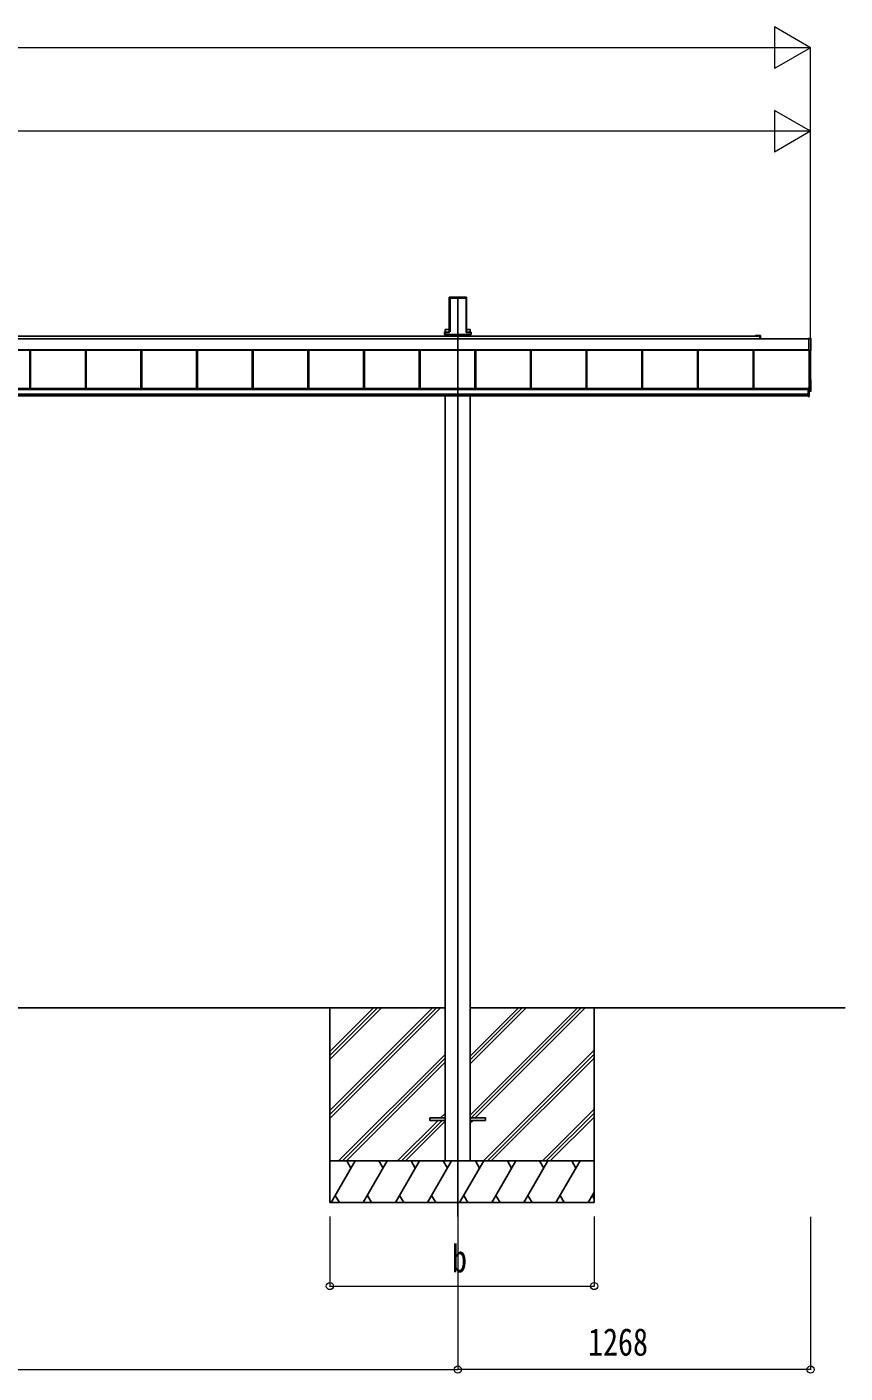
# Model space of a CAD drawing. Units: millimetres, scale not verified. Extents: x -12615 to 12615, y -8910 to 8910.
# Drawn here: x 3712 to 6652, y -5851 to -1011 of the extents above; entities that cross this region are included whole.
import ezdxf
from ezdxf.enums import TextEntityAlignment as Align

# ---------------------------------------------------------------- set-up
doc = ezdxf.new("R2010")
doc.units = ezdxf.units.MM
doc.header["$LTSCALE"] = 50
doc.layers.add('0-4_YKK_12', color=2, linetype='Continuous')
doc.layers.add('0-6_YKK_A1', color=4, linetype='Continuous')
doc.layers.add('0-7_YKK_D', color=6, linetype='Continuous', lineweight=18)
doc.styles.add('ＭＳ ゴシック', font='')
doc.styles.get('ＭＳ ゴシック').set_extended_font_data('MS Gothic')

msp = doc.modelspace()

# ---------------------------------------------------------------- linework, layer by layer
at = {"layer": '0-4_YKK_12'}
msp.add_line((5260.06, -5288), (5260.06, -1983.69), dxfattribs=at)
at = {"layer": '0-6_YKK_A1'}
for p, q in [((5229.17, -1983.19), (5228.82, -1988.69)), ((5229.61, -1983.65), (5229.17, -1983.19)), ((5229.67, -1982.72), (5231.71, -1982.72)), ((5229.67, -1982.72), (5230.11, -1983.19)), ((5230.19, -1984.21), (5230.19, -2099.34)), ((5232.02, -1983.05), (5231.71, -1982.72)), ((5232.02, -1983.05), (5288.1, -1983.05)), ((5288.1, -1983.05), (5288.41, -1982.72)), ((5288.41, -1982.72), (5290.45, -1982.72)), ((5289.93, -2099.34), (5289.93, -1984.21)), ((5290.01, -1983.19), (5290.45, -1982.72)), ((5290.95, -1983.19), (5290.51, -1983.65)), ((5290.95, -1983.19), (5291.3, -1988.69)), ((5228.81, -1989.04), (5228.81, -2105.71)), ((5229.69, -2099.66), (5229.69, -1984.54)), ((5232.56, -1986.19), (5287.56, -1986.19)), ((5232.56, -2107.55), (5232.56, -1986.19)), ((5290.43, -1984.54), (5290.43, -2099.66)), ((5291.31, -1989.04), (5291.31, -2105.71)), ((900.06, -2122.64), (6332.31, -2122.64)), ((5212.19, -2116.46), (5212.19, -2116.96)), ((5212.19, -2116.96), (5212.65, -2116.96)), ((5212.65, -2116.46), (5212.65, -2109.58)), ((5214.65, -2116.46), (5212.65, -2116.46)), ((5214.65, -2116.96), (5212.65, -2116.96)), ((5212.66, -2116.46), (5212.66, -2116.96)), ((5212.69, -2108.61), (5227.7, -2108.61)), ((5214.65, -2109.67), (5214.65, -2116.46)), ((5228.23, -2109.67), (5214.65, -2109.67)), ((5214.65, -2116.46), (5305.47, -2116.46)), ((5214.65, -2116.46), (5214.65, -2116.96)), ((5214.65, -2116.96), (5305.47, -2116.96)), ((5214.86, -2099.28), (5228.81, -2099.28)), ((5214.86, -2108.61), (5214.86, -2099.28)), ((5214.86, -2122.64), (5214.86, -2116.96)), ((5215.06, -2116.96), (5215.06, -2122.64)), ((5216.06, -2116.62), (5304.06, -2116.62)), ((5228.8, -2106.07), (5228.7, -2107.68)), ((5229.22, -2108.23), (5229.6, -2102.14)), ((5230.1, -2102.17), (5229.72, -2108.26)), ((5290.4, -2108.26), (5290.02, -2102.17)), ((5290.52, -2102.14), (5290.9, -2108.23)), ((5305.26, -2099.28), (5291.31, -2099.28)), ((5291.32, -2106.07), (5291.42, -2107.68)), ((5291.89, -2109.17), (5305.47, -2109.17)), ((5305.47, -2109.67), (5291.89, -2109.67)), ((5292.42, -2108.61), (5307.43, -2108.61)), ((5305.06, -2116.96), (5305.06, -2122.64)), ((5305.26, -2108.61), (5305.26, -2099.28)), ((5305.26, -2122.64), (5305.26, -2116.96)), ((5305.47, -2109.17), (5305.47, -2109.67)), ((5305.47, -2116.46), (5305.47, -2109.67)), ((5307.46, -2116.46), (5305.47, -2116.46)), ((5305.47, -2116.46), (5305.47, -2116.96)), ((5307.46, -2116.96), (5305.47, -2116.96)), ((5307.46, -2109.58), (5307.46, -2116.46)), ((5307.93, -2116.96), (5307.46, -2116.96)), ((5307.47, -2116.46), (5307.47, -2116.96)), ((5307.93, -2116.46), (5307.93, -2116.96)), ((6337.6, -2120.14), (6332.31, -2120.14)), ((6332.31, -2122.64), (6345.76, -2122.64)), ((6346.06, -2120.14), (6338.52, -2120.14)), ((6346.06, -2122.94), (6346.06, -2132.61)), ((6348.56, -2132.61), (6348.56, -2122.64)), ((729.06, -2172.55), (6521.56, -2172.55)), ((729.06, -2172.79), (6521.56, -2172.79)), ((748.06, -2132.61), (6521.56, -2132.61)), ((3721.56, -2310.7), (3721.56, -2172.79)), ((3721.56, -2310.7), (3721.56, -2172.79)), ((3724.16, -2310.7), (3724.16, -2172.79)), ((3724.16, -2310.7), (3724.16, -2172.79)), ((3724.56, -2310.7), (3724.56, -2172.79)), ((3921.56, -2310.7), (3921.56, -2172.79)), ((3924.16, -2310.7), (3924.16, -2172.79)), ((3924.56, -2310.7), (3924.56, -2172.79)), ((4121.56, -2310.7), (4121.56, -2172.79)), ((4124.16, -2310.7), (4124.16, -2172.79)), ((4124.56, -2310.7), (4124.56, -2172.79)), ((4321.56, -2310.7), (4321.56, -2172.79)), ((4324.16, -2310.7), (4324.16, -2172.79)), ((4324.56, -2310.7), (4324.56, -2172.79)), ((4521.56, -2310.7), (4521.56, -2172.79)), ((4524.16, -2310.7), (4524.16, -2172.79)), ((4524.56, -2310.7), (4524.56, -2172.79)), ((4721.56, -2310.7), (4721.56, -2172.79)), ((4724.16, -2310.7), (4724.16, -2172.79)), ((4724.56, -2310.7), (4724.56, -2172.79)), ((4921.56, -2310.7), (4921.56, -2172.79)), ((4924.16, -2310.7), (4924.16, -2172.79)), ((4924.56, -2310.7), (4924.56, -2172.79)), ((5121.56, -2310.7), (5121.56, -2172.79)), ((5124.16, -2310.7), (5124.16, -2172.79)), ((5124.56, -2310.7), (5124.56, -2172.79)), ((5321.56, -2310.7), (5321.56, -2172.79)), ((5324.16, -2310.7), (5324.16, -2172.79)), ((5324.56, -2310.7), (5324.56, -2172.79)), ((5521.56, -2310.7), (5521.56, -2172.79)), ((5524.16, -2310.7), (5524.16, -2172.79)), ((5524.56, -2310.7), (5524.56, -2172.79)), ((5721.56, -2310.7), (5721.56, -2172.79)), ((5724.16, -2310.7), (5724.16, -2172.79)), ((5724.56, -2310.7), (5724.56, -2172.79)), ((5921.56, -2310.7), (5921.56, -2172.79)), ((5924.16, -2310.7), (5924.16, -2172.79)), ((5924.56, -2310.7), (5924.56, -2172.79)), ((6121.56, -2310.7), (6121.56, -2172.79)), ((6124.16, -2310.7), (6124.16, -2172.79)), ((6124.56, -2310.7), (6124.56, -2172.79)), ((6321.56, -2310.7), (6321.56, -2172.79)), ((6324.16, -2310.7), (6324.16, -2172.79)), ((6324.56, -2310.7), (6324.56, -2172.79)), ((6521.56, -2173.82), (6521.56, -2174.32)), ((6521.56, -2174.32), (6529.09, -2173.86)), ((6523.06, -2337.97), (6523.06, -2174.23)), ((6528.06, -2319.94), (6528.06, -2173.92)), ((6529.56, -2173.05), (6529.56, -2132.03)), ((726.56, -2310.7), (6519.56, -2310.7)), ((726.56, -2312.71), (6519.56, -2312.71)), ((726.56, -2314.51), (6519.56, -2314.51)), ((726.56, -2314.51), (6519.56, -2314.51)), ((6523.06, -2310.44), (6519.56, -2310.44)), ((6528.06, -2319.94), (6523.06, -2319.94)), ((6523.06, -2321.49), (6529.09, -2321.13)), ((6529.09, -2278.8), (6528.06, -2278.73)), ((6529.56, -2320.32), (6529.56, -2279.29)), ((726.56, -2331.48), (6519.56, -2331.48)), ((726.56, -2337.97), (6519.56, -2337.97)), ((5214.86, -5088), (5214.86, -2337.97)), ((5305.26, -5088), (5305.26, -2337.97)), ((6523.06, -2332.88), (6519.56, -2332.88)), ((6523.06, -2339.5), (6519.56, -2339.5)), ((2031.26, -4538), (5214.86, -4538)), ((4800.4, -4538), (4800.4, -5238)), ((4800.4, -4907.18), (5169.72, -4538)), ((4800.4, -4921.32), (5183.86, -4538)), ((4800.4, -4935.46), (5198, -4538)), ((4800.4, -4723.33), (4985.87, -4538)), ((4800.4, -4709.19), (4971.73, -4538)), ((4800.4, -4695.05), (4957.59, -4538)), ((5305.26, -4538), (6652.25, -4538)), ((5305.26, -4922.96), (5690.08, -4538)), ((5305.26, -4739.12), (5506.23, -4538)), ((5305.26, -4724.98), (5492.09, -4538)), ((5305.26, -4710.84), (5477.94, -4538)), ((5308.86, -4933.5), (5704.22, -4538)), ((5323, -4933.5), (5718.36, -4538)), ((5750.4, -4538), (5750.4, -5238)), ((5352.35, -5088), (5750.4, -4689.81)), ((4831.7, -5088), (5214.86, -4704.98)), ((4845.85, -5088), (5214.86, -4719.13)), ((4859.99, -5088), (5214.86, -4733.27)), ((5366.49, -5088), (5750.4, -4703.95)), ((5380.63, -5088), (5750.4, -4718.1)), ((5160.26, -4933.5), (5160.26, -4942.5)), ((5160.26, -4933.5), (5215.26, -4933.5)), ((5198.48, -4933.5), (5214.86, -4917.12)), ((5212.62, -4933.5), (5214.86, -4931.26)), ((5305.26, -4933.5), (5360.26, -4933.5)), ((5360.26, -4933.5), (5360.26, -4942.5)), ((5564.34, -5088), (5750.4, -4901.94)), ((5578.48, -5088), (5750.4, -4916.08)), ((5592.62, -5088), (5750.4, -4930.23)), ((5043.98, -5088), (5189.48, -4942.5)), ((5058.12, -5088), (5203.62, -4942.5)), ((5072.26, -5088), (5214.86, -4945.41)), ((5160.26, -4942.5), (5215.26, -4942.5)), ((5305.26, -4942.5), (5360.26, -4942.5)), ((5305.26, -4951.25), (5314, -4942.5)), ((5750.4, -5088), (4800.4, -5088)), ((4804.67, -5238), (4891.28, -5088)), ((4876.27, -5113.98), (4861.27, -5088)), ((4920.28, -5238), (5006.89, -5088)), ((4991.89, -5113.98), (4976.89, -5088)), ((5035.75, -5238), (5122.36, -5088)), ((5107.36, -5113.98), (5092.35, -5088)), ((5151.22, -5238), (5237.83, -5088)), ((5222.83, -5113.98), (5207.83, -5088)), ((5230.2, -5088), (5320.6, -5088)), ((5266.69, -5238), (5353.3, -5088)), ((5338.3, -5113.98), (5323.3, -5088)), ((5382.16, -5238), (5468.63, -5088)), ((5453.77, -5113.98), (5438.77, -5088)), ((5497.49, -5238), (5584.1, -5088)), ((5554.1, -5088), (5569.1, -5113.98)), ((5612.96, -5238), (5699.57, -5088)), ((5669.57, -5088), (5684.57, -5113.98)), ((4819.67, -5212.02), (4834.67, -5238)), ((4935.28, -5212.02), (4950.28, -5238)), ((5050.75, -5212.02), (5065.75, -5238)), ((5166.22, -5212.02), (5181.22, -5238)), ((5281.69, -5212.02), (5296.69, -5238)), ((5397.16, -5212.02), (5412.16, -5238)), ((5512.49, -5212.02), (5527.49, -5238)), ((5627.96, -5212.02), (5642.96, -5238)), ((5728.43, -5238), (5750.4, -5199.96)), ((5743.43, -5212.02), (5750.4, -5224.08)), ((4800.4, -5238), (5750.4, -5238))]:
    msp.add_line(p, q, dxfattribs=at)
for points in [[(5212.19, -2109.11), (5212.19, -2116.46), (5212.65, -2116.46)], [(5214.65, -2109.67), (5214.65, -2109.17), (5228.23, -2109.17)], [(5307.93, -2109.11), (5307.93, -2116.46), (5307.46, -2116.46)], [(6529.09, -2131.53), (6521.56, -2131.07), (6521.56, -2131.57), (6521.56, -2173.82)], [(6519.56, -2310.44), (6519.56, -2332.88), (6519.56, -2339.5)], [(6520.06, -2310.44), (6520.06, -2332.88), (6520.06, -2339.5)], [(6523.06, -2310.44), (6523.06, -2332.88), (6523.06, -2339.5)]]:
    msp.add_lwpolyline(points, dxfattribs=at)
for centre, radius, start, end in [((5213.16, -2109.58), 0.501, 90.24971, 179.75029), ((5306.96, -2109.58), 0.501, 0.24971, 89.75029), ((6332.31, -2121.39), 1.25, 90, 270), ((6337.6, -2120.34), 0.2, 23.57818, 90), ((6338.06, -2120.14), 0.3, 203.57818, 336.42182), ((6338.52, -2120.34), 0.2, 90, 156.42182), ((6345.76, -2122.94), 0.3, 360, 90), ((6346.06, -2122.64), 2.5, 0, 90), ((6529.06, -2132.03), 0.497, 0.05228, 86.83056), ((6528.69, -2173.08), 0.873, 297.46207, 2.25858), ((6529.06, -2279.29), 0.497, 0.05228, 86.83056), ((6528.69, -2320.35), 0.873, 297.46207, 2.25858)]:
    msp.add_arc(centre, radius, start, end, dxfattribs=at)
for centre, major_axis, ratio, start_param, end_param in [((5229.67, -1983.22), (0.346, -0.364), 0.996462, 2.3838095, 3.8892836), ((5229.38, -1986.69), (0.22, 3.04), 0.070684, 5.5043854, 6.2286971), ((5229.88, -1986.72), (0.22, 3.54), 0.060877, 5.5025319, 6.2268436), ((5290.24, -1986.72), (-0.22, 3.54), 0.060877, 0.0563417, 0.7806534), ((5290.74, -1986.69), (-0.22, 3.04), 0.070684, 0.0544883, 0.7787999), ((5290.45, -1983.22), (-0.346, -0.364), 0.996462, 2.3939017, 3.8993758), ((5228.85, -1988.69), (0.031, 0.5), 0.061627, 1.5746234, 2.3600215), ((5291.27, -1988.69), (-0.031, 0.5), 0.061627, 3.9231638, 4.7085619), ((5212.69, -2109.11), (0.355, -0.355), 0.99628, 2.358058, 3.9251274), ((5214.65, -2109.57), (2, 0), 0.045872, 3.2026792, 4.712389), ((5214.65, -2109.07), (1.5, 0), 0.061163, 3.2026792, 4.712389), ((5227.7, -2107.61), (0.691, -0.728), 0.996462, 5.5254021, 7.0308762), ((5228.22, -2108.16), (-0.693, 0.73), 0.992955, 2.3838095, 3.8892836), ((5228.22, -2108.16), (1.04, -1.09), 0.996462, 5.5254021, 7.0308762), ((5228.77, -2106.07), (0.031, 0.5), 0.061627, 4.716216, 5.5016142), ((5229.38, -2102.14), (0.22, 3.5), 0.061627, 4.716216, 5.5016142), ((5229.88, -2102.17), (0.22, 4), 0.053972, 4.7153191, 5.5007173), ((5290.24, -2102.17), (-0.22, 4), 0.053972, 0.782468, 1.5678662), ((5291.9, -2108.16), (-1.04, -1.09), 0.996462, 5.5354944, 7.0409685), ((5290.74, -2102.14), (-0.22, 3.5), 0.061627, 0.7815711, 1.5669693), ((5291.9, -2108.16), (0.693, 0.73), 0.992955, 2.3939017, 3.8993758), ((5291.35, -2106.07), (-0.031, 0.5), 0.061627, 0.7815711, 1.5669693), ((5292.42, -2107.61), (-0.691, -0.728), 0.996462, 5.5354944, 7.0409685), ((5305.47, -2109.07), (1.5, 0), 0.061163, 4.712389, 6.2220988), ((5305.47, -2109.57), (2, 0), 0.045872, 4.712389, 6.2220988), ((5307.43, -2109.11), (-0.355, -0.355), 0.99628, 2.358058, 3.9251274)]:
    msp.add_ellipse(centre, major_axis=major_axis, ratio=ratio, start_param=start_param, end_param=end_param, dxfattribs=at)
at = {"layer": '0-7_YKK_D'}
for p, q in [((6528.06, -1086.19), (6398.16, -1011.19)), ((6398.16, -1011.19), (6398.16, -1161.19)), ((6378.06, -1086.19), (-4934.94, -1086.19)), ((6528.06, -1086.19), (6268.25, -1086.19)), ((6528.06, -1086.19), (6398.16, -1161.19)), ((6528.06, -2130.16), (6528.06, -1085.19)), ((6528.06, -1386.19), (6398.16, -1311.19)), ((6398.16, -1311.19), (6398.16, -1461.19)), ((6378.06, -1386.19), (875.06, -1386.19)), ((6528.06, -1386.19), (6268.25, -1386.19)), ((6528.06, -1386.19), (6398.16, -1461.19)), ((6528.06, -2131.16), (6528.06, -1385.19)), ((4800.4, -5288), (4800.4, -5539)), ((5260.06, -5289), (5260.06, -5839)), ((5260.06, -5289), (5260.06, -5839)), ((5750.4, -5288), (5750.4, -5539)), ((6528.06, -5288.5), (6528.06, -5839)), ((4800.4, -5538), (5750.4, -5538)), ((1986.06, -5838), (5260.06, -5838)), ((6528.06, -5838), (5260.06, -5838))]:
    msp.add_line(p, q, dxfattribs=at)
for centre in [(4800.4, -5538), (5750.4, -5538), (5260.06, -5838), (5260.06, -5838), (6528.06, -5838)]:
    msp.add_circle(centre, 12.75, dxfattribs=at)

# ---------------------------------------------------------------- texts
at = {"layer": '0-7_YKK_D', "style": 'ＭＳ ゴシック', "width": 0.8}
for s, p in [('b', (5239.4, -5518)), ('1268', (5728.46, -5818))]:
    msp.add_text(s, height=98.97, dxfattribs=at).set_placement(p, align=Align.BOTTOM_LEFT)

doc.saveas('drawing.dxf')
